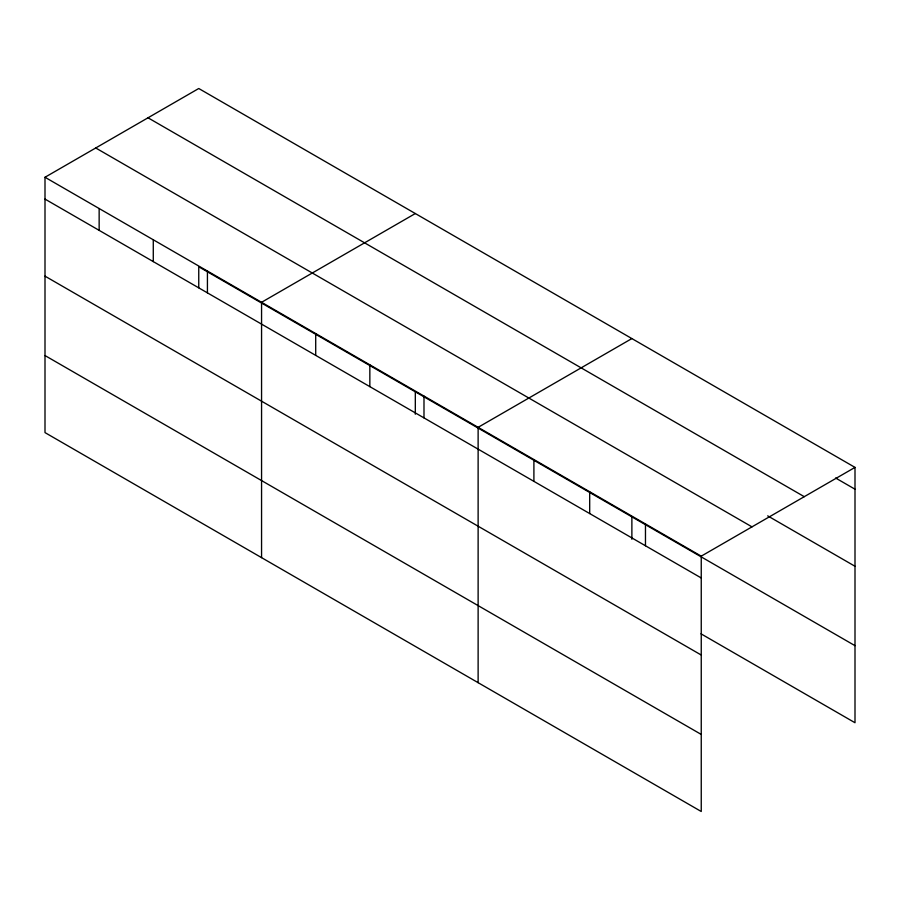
<?xml version="1.0" encoding="UTF-8"?>
<svg xmlns="http://www.w3.org/2000/svg" width="900" height="900" viewBox="0 0 900 900"><rect width="100%" height="100%" fill="white"/><g stroke="black" fill="none" stroke-linecap="round" stroke-linejoin="round"><path stroke-width="1.35" d="M701.246 655.031L701.246 556.155L45 177.266L45 432.608L701.246 811.496L701.246 655.031L45 276.154M700.999 633.814L855 722.734L855 467.392L198.754 88.504L45 177.266M415.316 213.536L261.562 302.299L261.562 557.64M631.879 338.569L478.125 427.331L478.125 682.673M701.246 556.155L855 467.392M835.594 478.001L855 489.206M148.016 117.799L804.262 496.676M767.689 515.858L855 566.269M95.737 147.982L751.984 526.86M855 645.671L198.754 266.782L198.754 287.798M45 199.091L701.246 577.969M45 355.545L701.246 734.434M645.469 523.946L645.469 545.771M631.879 516.847L631.879 539.269M589.691 491.749L589.691 513.562M533.903 459.54L533.903 481.354M423.99 396.079L423.99 417.892M415.316 391.815L415.316 414.236M369.844 364.815L369.844 386.64M315.709 333.562L315.709 355.376M207.428 271.046L207.428 292.86M153.281 239.782L153.281 261.608M99.146 208.53L99.146 230.344"/></g></svg>
